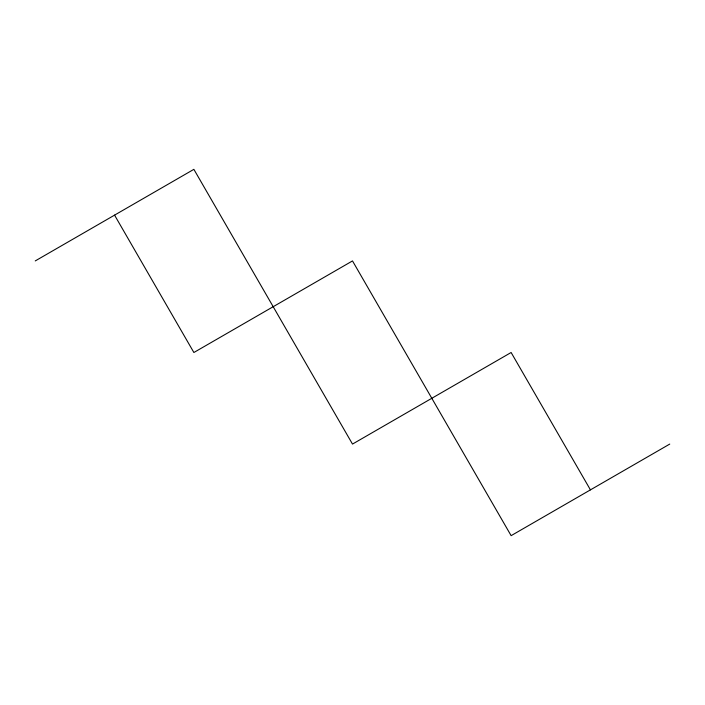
<?xml version="1.0" encoding="UTF-8"?>
<svg xmlns="http://www.w3.org/2000/svg" width="705" height="705" viewBox="0 0 705 705"><rect width="100%" height="100%" fill="white"/><g stroke="black" fill="none" stroke-linecap="round" stroke-linejoin="round"><path stroke-width="1.06" d="M35.25 260.921L193.875 169.341L352.5 444.079L511.125 352.5L590.438 489.869M669.75 444.079L511.125 535.659L352.5 260.921L193.875 352.5L114.562 215.131"/></g></svg>
